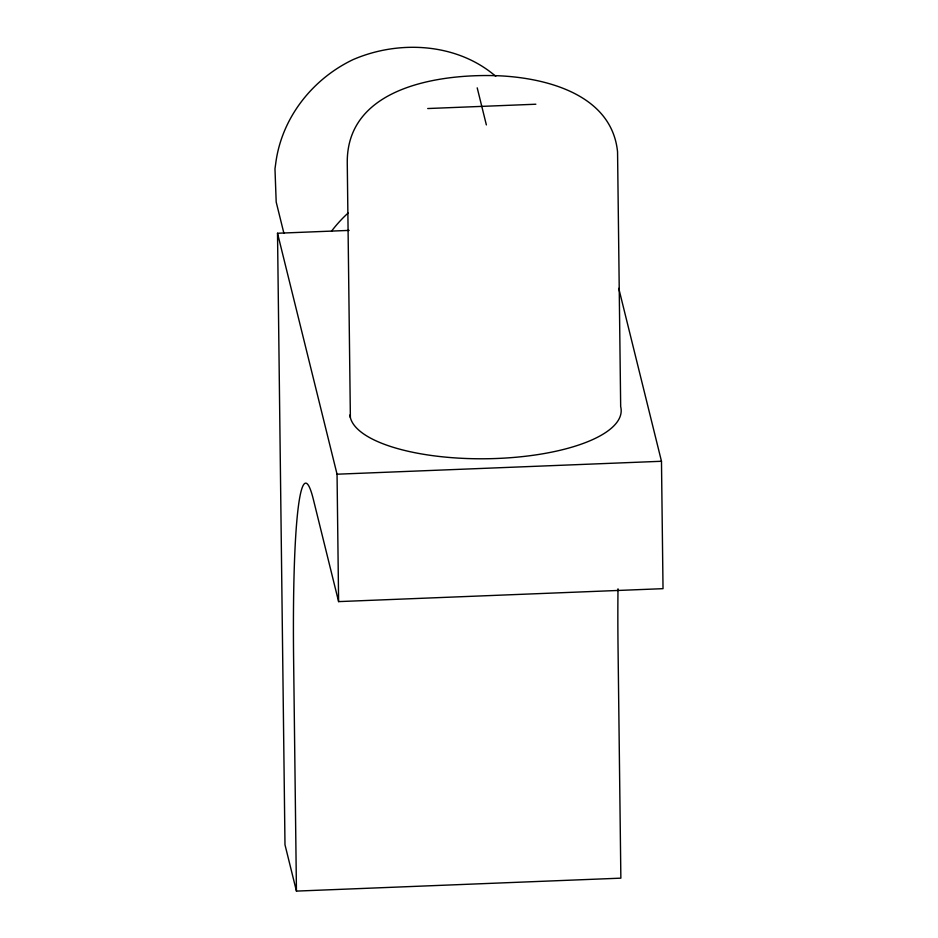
<?xml version="1.0" encoding="UTF-8"?>
<svg xmlns="http://www.w3.org/2000/svg" width="938" height="938" viewBox="0 0 938 938"><rect width="100%" height="100%" fill="white"/><g stroke="black" fill="none" stroke-linecap="round" stroke-linejoin="round"><path stroke-width="1.41" d="M427.716 108.538L535.856 104.224M618.001 588.83A271.34 20.437 87.7 0 0 618.06 648.85L620.862 878.156L296.443 891.1L284.988 844.763L277.519 233.257L349.124 230.396M277.519 233.257L337.047 474.206L661.478 461.273L663.025 588.665L338.606 601.61L313.421 499.661A271.34 20.437 87.7 0 0 293.641 661.782L296.443 891.1M495.756 76.306C457.005 42.937 398.99 39.759 353.098 59.598C311.979 79.214 281.224 118.516 275.631 164.15L274.975 168.84L276.194 202.045L283.886 233.21M618.752 288.353L661.478 461.273M477.208 87.844L486.365 124.918M350.378 417.644L347.259 162.849C346.485 86.683 440.52 73.563 498.359 75.755C546.537 77.866 611.787 94.609 617.556 151.839L620.675 406.635A135.67 46.619 -0.7 0 1 493.376 458.6A135.67 46.619 -0.7 0 1 349.921 414.948M337.047 474.206L338.606 601.61M331.489 231.229A135.67 126.993 -13.9 0 1 348.104 213.032"/></g></svg>
